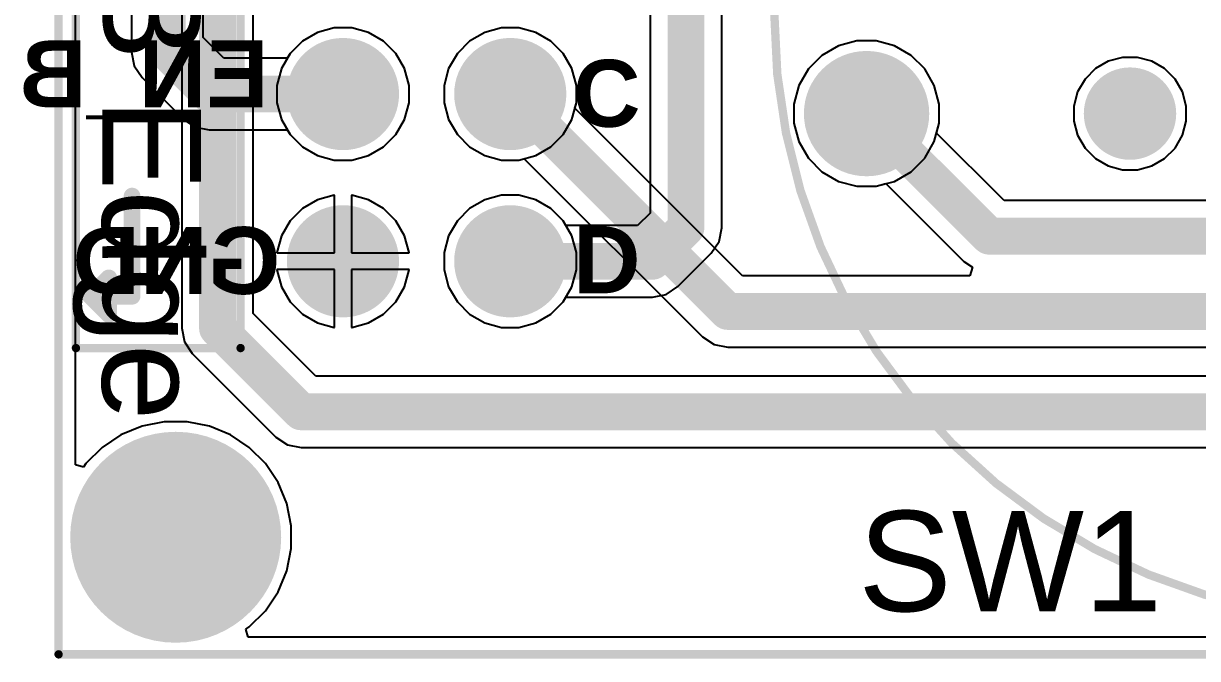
# Model space of a CAD drawing. Header units: inches. Extents: x 1.56 to 2.77, y 2.84 to 3.61.
# Drawn here: x 1.559 to 2.261, y 2.837 to 3.217 of the extents above; entities that cross this region are included whole.
import ezdxf

# ---------------------------------------------------------------- set-up
doc = ezdxf.new("R2010")
doc.units = ezdxf.units.IN
doc.header["$MEASUREMENT"] = 0
for name, color, linetype in [('Board_Outline', 216, 'Continuous'), ('Bottom Layer', 5, 'Continuous'), ('Bottom Overlay', 54, 'Continuous'), ('Bottom Solder', 6, 'Continuous'), ('Multi-Layer', 9, 'Continuous'), ('Pad Holes', 156, 'Continuous'), ('Top Layer', 1, 'Continuous'), ('Top Overlay', 2, 'Continuous'), ('Top Solder', 216, 'Continuous')]:
    doc.layers.add(name, color=color, linetype=linetype)
doc.styles.add('Arial', font='', dxfattribs={"height": 0.2})
doc.styles.add('Arial_Bold', font='', dxfattribs={"height": 0.2})
doc.styles.get('Arial').set_extended_font_data('Arial')
doc.styles.get('Arial_Bold').set_extended_font_data('Arial', bold=True)

# ---------------------------------------------------------------- blocks, each defined once
blk = doc.blocks.new('PZ254_2_04_W_8_5_1')
at = {"layer": 'Bottom Layer'}
h = blk.add_hatch(color=5, dxfattribs=at)
edge = h.paths.add_edge_path()
edge.add_arc((-0.15, 0.05), 0.02953, 0, 360)
h = blk.add_hatch(color=5, dxfattribs=at)
edge = h.paths.add_edge_path()
edge.add_arc((-0.05, 0.05), 0.02953, 0, 360)
h = blk.add_hatch(color=5, dxfattribs=at)
edge = h.paths.add_edge_path()
edge.add_arc((0.05, 0.05), 0.02953, 0, 360)
h = blk.add_hatch(color=5, dxfattribs=at)
edge = h.paths.add_edge_path()
edge.add_arc((0.15, 0.05), 0.02953, 0, 360)
blk.add_hatch(color=5, dxfattribs=at).paths.add_polyline_path([(-0.17953, -0.02047), (-0.12047, -0.02047), (-0.12047, -0.07953), (-0.17953, -0.07953)])
h = blk.add_hatch(color=5, dxfattribs=at)
edge = h.paths.add_edge_path()
edge.add_arc((-0.05, -0.05), 0.02953, 0, 360)
h = blk.add_hatch(color=5, dxfattribs=at)
edge = h.paths.add_edge_path()
edge.add_arc((0.05, -0.05), 0.02953, 0, 360)
h = blk.add_hatch(color=5, dxfattribs=at)
edge = h.paths.add_edge_path()
edge.add_arc((0.15, -0.05), 0.02953, 0, 360)
at = {"layer": 'Bottom Solder'}
h = blk.add_hatch(color=6, dxfattribs=at)
edge = h.paths.add_edge_path()
edge.add_arc((-0.15, 0.05), 0.03353, 0, 360)
h = blk.add_hatch(color=6, dxfattribs=at)
edge = h.paths.add_edge_path()
edge.add_arc((-0.05, 0.05), 0.03353, 0, 360)
h = blk.add_hatch(color=6, dxfattribs=at)
edge = h.paths.add_edge_path()
edge.add_arc((0.05, 0.05), 0.03353, 0, 360)
h = blk.add_hatch(color=6, dxfattribs=at)
edge = h.paths.add_edge_path()
edge.add_arc((0.15, 0.05), 0.03353, 0, 360)
blk.add_hatch(color=6, dxfattribs=at).paths.add_polyline_path([(-0.18353, -0.01647), (-0.11647, -0.01647), (-0.11647, -0.08353), (-0.18353, -0.08353)])
h = blk.add_hatch(color=6, dxfattribs=at)
edge = h.paths.add_edge_path()
edge.add_arc((-0.05, -0.05), 0.03353, 0, 360)
h = blk.add_hatch(color=6, dxfattribs=at)
edge = h.paths.add_edge_path()
edge.add_arc((0.05, -0.05), 0.03353, 0, 360)
h = blk.add_hatch(color=6, dxfattribs=at)
edge = h.paths.add_edge_path()
edge.add_arc((0.15, -0.05), 0.03353, 0, 360)
at = {"layer": 'Multi-Layer'}
h = blk.add_hatch(color=9, dxfattribs=at)
edge = h.paths.add_edge_path()
edge.add_arc((-0.15, 0.05), 0.02953, 0, 360)
h = blk.add_hatch(color=9, dxfattribs=at)
edge = h.paths.add_edge_path()
edge.add_arc((-0.05, 0.05), 0.02953, 0, 360)
h = blk.add_hatch(color=9, dxfattribs=at)
edge = h.paths.add_edge_path()
edge.add_arc((0.05, 0.05), 0.02953, 0, 360)
h = blk.add_hatch(color=9, dxfattribs=at)
edge = h.paths.add_edge_path()
edge.add_arc((0.15, 0.05), 0.02953, 0, 360)
blk.add_hatch(color=9, dxfattribs=at).paths.add_polyline_path([(-0.17953, -0.02047), (-0.12047, -0.02047), (-0.12047, -0.07953), (-0.17953, -0.07953)])
h = blk.add_hatch(color=9, dxfattribs=at)
edge = h.paths.add_edge_path()
edge.add_arc((-0.05, -0.05), 0.02953, 0, 360)
h = blk.add_hatch(color=9, dxfattribs=at)
edge = h.paths.add_edge_path()
edge.add_arc((0.05, -0.05), 0.02953, 0, 360)
h = blk.add_hatch(color=9, dxfattribs=at)
edge = h.paths.add_edge_path()
edge.add_arc((0.15, -0.05), 0.02953, 0, 360)
at = {"layer": 'Pad Holes'}
h = blk.add_hatch(color=7, dxfattribs=at)
edge = h.paths.add_edge_path()
edge.add_arc((-0.15, 0.05), 0.02008, 0, 360)
h = blk.add_hatch(color=7, dxfattribs=at)
edge = h.paths.add_edge_path()
edge.add_arc((-0.05, 0.05), 0.02008, 0, 360)
h = blk.add_hatch(color=7, dxfattribs=at)
edge = h.paths.add_edge_path()
edge.add_arc((0.05, 0.05), 0.02008, 0, 360)
h = blk.add_hatch(color=7, dxfattribs=at)
edge = h.paths.add_edge_path()
edge.add_arc((0.15, 0.05), 0.02008, 0, 360)
h = blk.add_hatch(color=7, dxfattribs=at)
edge = h.paths.add_edge_path()
edge.add_arc((-0.15, -0.05), 0.02008, 0, 360)
h = blk.add_hatch(color=7, dxfattribs=at)
edge = h.paths.add_edge_path()
edge.add_arc((-0.05, -0.05), 0.02008, 0, 360)
h = blk.add_hatch(color=7, dxfattribs=at)
edge = h.paths.add_edge_path()
edge.add_arc((0.05, -0.05), 0.02008, 0, 360)
h = blk.add_hatch(color=7, dxfattribs=at)
edge = h.paths.add_edge_path()
edge.add_arc((0.15, -0.05), 0.02008, 0, 360)
at = {"layer": 'Top Layer'}
h = blk.add_hatch(color=1, dxfattribs=at)
edge = h.paths.add_edge_path()
edge.add_arc((-0.15, 0.05), 0.02953, 0, 360)
h = blk.add_hatch(color=1, dxfattribs=at)
edge = h.paths.add_edge_path()
edge.add_arc((-0.05, 0.05), 0.02953, 0, 360)
h = blk.add_hatch(color=1, dxfattribs=at)
edge = h.paths.add_edge_path()
edge.add_arc((0.05, 0.05), 0.02953, 0, 360)
h = blk.add_hatch(color=1, dxfattribs=at)
edge = h.paths.add_edge_path()
edge.add_arc((0.15, 0.05), 0.02953, 0, 360)
blk.add_hatch(color=1, dxfattribs=at).paths.add_polyline_path([(-0.17953, -0.02047), (-0.12047, -0.02047), (-0.12047, -0.07953), (-0.17953, -0.07953)])
h = blk.add_hatch(color=1, dxfattribs=at)
edge = h.paths.add_edge_path()
edge.add_arc((-0.05, -0.05), 0.02953, 0, 360)
h = blk.add_hatch(color=1, dxfattribs=at)
edge = h.paths.add_edge_path()
edge.add_arc((0.05, -0.05), 0.02953, 0, 360)
h = blk.add_hatch(color=1, dxfattribs=at)
edge = h.paths.add_edge_path()
edge.add_arc((0.15, -0.05), 0.02953, 0, 360)
at = {"layer": 'Top Solder'}
h = blk.add_hatch(color=216, dxfattribs=at)
edge = h.paths.add_edge_path()
edge.add_arc((-0.15, 0.05), 0.03353, 0, 360)
h = blk.add_hatch(color=216, dxfattribs=at)
edge = h.paths.add_edge_path()
edge.add_arc((-0.05, 0.05), 0.03353, 0, 360)
h = blk.add_hatch(color=216, dxfattribs=at)
edge = h.paths.add_edge_path()
edge.add_arc((0.05, 0.05), 0.03353, 0, 360)
h = blk.add_hatch(color=216, dxfattribs=at)
edge = h.paths.add_edge_path()
edge.add_arc((0.15, 0.05), 0.03353, 0, 360)
blk.add_hatch(color=216, dxfattribs=at).paths.add_polyline_path([(-0.18353, -0.01647), (-0.11647, -0.01647), (-0.11647, -0.08353), (-0.18353, -0.08353)])
h = blk.add_hatch(color=216, dxfattribs=at)
edge = h.paths.add_edge_path()
edge.add_arc((-0.05, -0.05), 0.03353, 0, 360)
h = blk.add_hatch(color=216, dxfattribs=at)
edge = h.paths.add_edge_path()
edge.add_arc((0.05, -0.05), 0.03353, 0, 360)
h = blk.add_hatch(color=216, dxfattribs=at)
edge = h.paths.add_edge_path()
edge.add_arc((0.15, -0.05), 0.03353, 0, 360)
at = {"layer": 'Top Overlay'}
for points in [[(-0.20187, -0.20962, 0.005, 0.005, 0), (-0.20187, -0.11119, 0.005, 0.005, 0)], [(0.20188, -0.11119, 0.005, 0.005, 0), (-0.20187, -0.11119, 0.005, 0.005, 0)], [(0.20188, -0.20962, 0.005, 0.005, 0), (0.20188, -0.11119, 0.005, 0.005, 0)], [(0.17088, -0.17608, 0.01, 0.01, 0), (0.111, -0.17608, 0.01, 0.01, 0)], [(0.17088, -0.194, 0.01, 0.01, 0), (0.17088, -0.17608, 0.01, 0.01, 0)], [(0.17088, -0.19, 0.01, 0.01, 0), (0.15991, -0.19, 0.01, 0.01, 0)], [(0.17085, -0.20095, 0.01, 0.01, 0), (0.15991, -0.19, 0.01, 0.01, 0)], [(0.17085, -0.20095, 0.01, 0.01, 0), (0.1818, -0.19, 0.01, 0.01, 0)], [(0.1818, -0.19, 0.01, 0.01, 0), (0.17088, -0.19, 0.01, 0.01, 0)], [(0.20188, -0.20962, 0.005, 0.005, 0), (-0.20187, -0.20962, 0.005, 0.005, 0)]]:
    blk.add_lwpolyline(points, format="xyseb", dxfattribs=at)
for points in [[(-0.20312, -0.11119, 0.0025, 0.0025, 1), (-0.20062, -0.11119, 0.0025, 0.0025, 1)], [(-0.20312, -0.11119, 0.0025, 0.0025, 1), (-0.20062, -0.11119, 0.0025, 0.0025, 1)], [(0.20063, -0.11119, 0.0025, 0.0025, 1), (0.20313, -0.11119, 0.0025, 0.0025, 1)], [(0.20063, -0.11119, 0.0025, 0.0025, 1), (0.20313, -0.11119, 0.0025, 0.0025, 1)], [(0.1085, -0.17608, 0.005, 0.005, 1), (0.1135, -0.17608, 0.005, 0.005, 1)], [(0.16838, -0.17608, 0.005, 0.005, 1), (0.17338, -0.17608, 0.005, 0.005, 1)], [(0.16838, -0.17608, 0.005, 0.005, 1), (0.17338, -0.17608, 0.005, 0.005, 1)], [(0.15741, -0.19, 0.005, 0.005, 1), (0.16241, -0.19, 0.005, 0.005, 1)], [(0.15741, -0.19, 0.005, 0.005, 1), (0.16241, -0.19, 0.005, 0.005, 1)], [(0.16838, -0.19, 0.005, 0.005, 1), (0.17338, -0.19, 0.005, 0.005, 1)], [(0.16838, -0.19, 0.005, 0.005, 1), (0.17338, -0.19, 0.005, 0.005, 1)], [(0.16838, -0.194, 0.005, 0.005, 1), (0.17338, -0.194, 0.005, 0.005, 1)], [(0.1793, -0.19, 0.005, 0.005, 1), (0.1843, -0.19, 0.005, 0.005, 1)], [(0.1793, -0.19, 0.005, 0.005, 1), (0.1843, -0.19, 0.005, 0.005, 1)], [(0.16835, -0.20095, 0.005, 0.005, 1), (0.17335, -0.20095, 0.005, 0.005, 1)], [(0.16835, -0.20095, 0.005, 0.005, 1), (0.17335, -0.20095, 0.005, 0.005, 1)], [(-0.20312, -0.20962, 0.0025, 0.0025, 1), (-0.20062, -0.20962, 0.0025, 0.0025, 1)], [(-0.20312, -0.20962, 0.0025, 0.0025, 1), (-0.20062, -0.20962, 0.0025, 0.0025, 1)], [(0.20063, -0.20962, 0.0025, 0.0025, 1), (0.20313, -0.20962, 0.0025, 0.0025, 1)], [(0.20063, -0.20962, 0.0025, 0.0025, 1), (0.20313, -0.20962, 0.0025, 0.0025, 1)]]:
    blk.add_lwpolyline(points, format="xyseb", close=True, dxfattribs=at)
at = {"layer": 'Top Overlay', "style": 'Arial'}
blk.add_text('PCB Edge', height=0.059055, dxfattribs=at).set_placement((-0.14, -0.19388))
blk = doc.blocks.new('RKJXT1F42001_2')
at = {"layer": 'Bottom Layer'}
h = blk.add_hatch(color=5, dxfattribs=at)
edge = h.paths.add_edge_path()
edge.add_arc((-0.30709, -0.05906), 0.03346, 0, 360)
h = blk.add_hatch(color=5, dxfattribs=at)
edge = h.paths.add_edge_path()
edge.add_arc((-0.14961, -0.05906), 0.02362, 0, 360)
at = {"layer": 'Bottom Solder'}
h = blk.add_hatch(color=6, dxfattribs=at)
edge = h.paths.add_edge_path()
edge.add_arc((-0.30709, -0.05906), 0.03746, 0, 360)
h = blk.add_hatch(color=6, dxfattribs=at)
edge = h.paths.add_edge_path()
edge.add_arc((-0.14961, -0.05906), 0.02762, 0, 360)
at = {"layer": 'Multi-Layer'}
h = blk.add_hatch(color=9, dxfattribs=at)
edge = h.paths.add_edge_path()
edge.add_arc((-0.30709, -0.05906), 0.03346, 0, 360)
h = blk.add_hatch(color=9, dxfattribs=at)
edge = h.paths.add_edge_path()
edge.add_arc((-0.14961, -0.05906), 0.02362, 0, 360)
at = {"layer": 'Pad Holes'}
h = blk.add_hatch(color=7, dxfattribs=at)
edge = h.paths.add_edge_path()
edge.add_arc((-0.30709, -0.05906), 0.02362, 0, 360)
h = blk.add_hatch(color=7, dxfattribs=at)
edge = h.paths.add_edge_path()
edge.add_arc((-0.14961, -0.05906), 0.02362, 0, 360)
at = {"layer": 'Top Layer'}
h = blk.add_hatch(color=1, dxfattribs=at)
edge = h.paths.add_edge_path()
edge.add_arc((-0.30709, -0.05906), 0.03346, 0, 360)
h = blk.add_hatch(color=1, dxfattribs=at)
edge = h.paths.add_edge_path()
edge.add_arc((-0.14961, -0.05906), 0.02362, 0, 360)
at = {"layer": 'Top Solder'}
h = blk.add_hatch(color=216, dxfattribs=at)
edge = h.paths.add_edge_path()
edge.add_arc((-0.30709, -0.05906), 0.03746, 0, 360)
h = blk.add_hatch(color=216, dxfattribs=at)
edge = h.paths.add_edge_path()
edge.add_arc((-0.14961, -0.05906), 0.02762, 0, 360)
at = {"layer": 'Top Overlay'}
blk.add_lwpolyline([(0.3622, 0, 0.005, 0.005, 1), (-0.3622, 0, 0.005, 0.005, 1)], format="xyseb", close=True, dxfattribs=at)

msp = doc.modelspace()

# ---------------------------------------------------------------- hatches: boundary and pattern name
at = {"layer": 'Bottom Layer'}
h = msp.add_hatch(color=5, dxfattribs=at)
edge = h.paths.add_edge_path()
edge.add_arc((1.65, 2.91), 0.05906, 0, 360)
at = {"layer": 'Bottom Solder'}
h = msp.add_hatch(color=6, dxfattribs=at)
edge = h.paths.add_edge_path()
edge.add_arc((1.65, 2.91), 0.06306, 0, 360)
at = {"layer": 'Multi-Layer'}
h = msp.add_hatch(color=9, dxfattribs=at)
edge = h.paths.add_edge_path()
edge.add_arc((1.65, 2.91), 0.05906, 0, 360)
at = {"layer": 'Pad Holes'}
h = msp.add_hatch(color=7, dxfattribs=at)
edge = h.paths.add_edge_path()
edge.add_arc((1.65, 2.91), 0.04331, 0, 360)
at = {"layer": 'Top Layer'}
h = msp.add_hatch(color=1, dxfattribs=at)
edge = h.paths.add_edge_path()
edge.add_arc((1.65, 2.91), 0.05906, 0, 360)
at = {"layer": 'Top Solder'}
h = msp.add_hatch(color=216, dxfattribs=at)
edge = h.paths.add_edge_path()
edge.add_arc((1.65, 2.91), 0.06306, 0, 360)

# ---------------------------------------------------------------- linework, layer by layer
at = {"layer": 'Board_Outline'}
for points in [[(1.58, 2.84, 0.005, 0.005, 0), (1.58, 3.605, 0.005, 0.005, 0)], [(1.58, 2.84, 0.005, 0.005, 0), (2.765, 2.84, 0.005, 0.005, 0)]]:
    msp.add_lwpolyline(points, format="xyseb", dxfattribs=at)
msp.add_lwpolyline([(1.57875, 2.84, 0.0025, 0.0025, 1), (1.58125, 2.84, 0.0025, 0.0025, 1)], format="xyseb", close=True, dxfattribs=at)
msp.add_lwpolyline([(1.57875, 2.84, 0.0025, 0.0025, 1), (1.58125, 2.84, 0.0025, 0.0025, 1)], format="xyseb", close=True, dxfattribs=at)
at = {"layer": 'Bottom Layer'}
for p, q in [((1.5902, 2.9534), (1.5902, 3.4916)), ((1.62359, 3.4347), (1.62359, 3.2)), ((1.66641, 3.20887), (1.66641, 3.32124)), ((1.93359, 3.255), (1.93359, 3.10387)), ((1.97641, 3.095), (1.97641, 3.24613)), ((1.7448, 3.21453), (1.73474, 3.21183)), ((1.7552, 3.21453), (1.7448, 3.21453)), ((1.76526, 3.21183), (1.7552, 3.21453)), ((1.8448, 3.21453), (1.83474, 3.21183)), ((1.8552, 3.21453), (1.8448, 3.21453)), ((1.86526, 3.21183), (1.8552, 3.21453)), ((1.67887, 3.19641), (1.66641, 3.20887)), ((1.73474, 3.21183), (1.72573, 3.20663)), ((1.77427, 3.20663), (1.76526, 3.21183)), ((1.83474, 3.21183), (1.82573, 3.20663)), ((1.87427, 3.20663), (1.86526, 3.21183)), ((1.72573, 3.20663), (1.71837, 3.19927)), ((1.78163, 3.19927), (1.77427, 3.20663)), ((1.82573, 3.20663), (1.81837, 3.19927)), ((1.88163, 3.19927), (1.87427, 3.20663)), ((2.04622, 3.20381), (2.0363, 3.19809)), ((2.05727, 3.20677), (2.04622, 3.20381)), ((2.06871, 3.20677), (2.05727, 3.20677)), ((2.07977, 3.20381), (2.06871, 3.20677)), ((2.08968, 3.19809), (2.07977, 3.20381)), ((1.62359, 3.2), (1.62522, 3.19181)), ((1.71672, 3.19641), (1.67887, 3.19641)), ((1.71837, 3.19927), (1.71672, 3.19641)), ((1.78683, 3.19026), (1.78163, 3.19927)), ((1.81837, 3.19927), (1.81317, 3.19026)), ((1.88683, 3.19026), (1.88163, 3.19927)), ((2.0363, 3.19809), (2.02821, 3.19)), ((2.09777, 3.19), (2.08968, 3.19809)), ((2.20749, 3.19464), (2.19983, 3.19021)), ((2.21605, 3.19693), (2.20749, 3.19464)), ((2.2249, 3.19693), (2.21605, 3.19693)), ((2.23345, 3.19464), (2.2249, 3.19693)), ((2.24112, 3.19021), (2.23345, 3.19464)), ((1.62522, 3.19181), (1.62986, 3.18486)), ((1.78953, 3.1802), (1.78683, 3.19026)), ((1.81317, 3.19026), (1.81047, 3.1802)), ((1.88953, 3.1802), (1.88683, 3.19026)), ((2.02821, 3.19), (2.02249, 3.18008)), ((2.10349, 3.18008), (2.09777, 3.19)), ((2.19983, 3.19021), (2.19357, 3.18395)), ((2.24738, 3.18395), (2.24112, 3.19021)), ((1.62986, 3.18486), (1.65486, 3.15986)), ((1.78953, 3.1698), (1.78953, 3.1802)), ((1.81047, 3.1802), (1.81047, 3.1698)), ((1.88953, 3.1698), (1.88953, 3.1802)), ((2.02249, 3.18008), (2.01953, 3.16903)), ((2.10646, 3.16903), (2.10349, 3.18008)), ((2.19357, 3.18395), (2.18914, 3.17628)), ((2.2518, 3.17628), (2.24738, 3.18395)), ((2.18914, 3.17628), (2.18685, 3.16773)), ((2.25409, 3.16773), (2.2518, 3.17628)), ((1.78683, 3.15974), (1.78953, 3.1698)), ((1.81047, 3.1698), (1.81317, 3.15974)), ((1.88683, 3.15974), (1.88953, 3.1698)), ((2.01953, 3.16903), (2.01953, 3.15758)), ((2.10646, 3.15758), (2.10646, 3.16903)), ((2.18685, 3.16773), (2.18685, 3.15888)), ((2.25409, 3.15888), (2.25409, 3.16773)), ((1.65486, 3.15986), (1.66181, 3.15522)), ((1.78163, 3.15073), (1.78683, 3.15974)), ((1.81317, 3.15974), (1.81837, 3.15073)), ((1.88163, 3.15073), (1.88683, 3.15974)), ((2.18685, 3.15888), (2.18914, 3.15033)), ((2.2518, 3.15033), (2.25409, 3.15888)), ((1.66181, 3.15522), (1.67, 3.15359)), ((1.67, 3.15359), (1.71672, 3.15359)), ((1.71672, 3.15359), (1.71837, 3.15073)), ((2.01953, 3.15758), (2.02249, 3.14653)), ((2.10349, 3.14653), (2.10646, 3.15758)), ((1.71837, 3.15073), (1.72573, 3.14337)), ((1.77427, 3.14337), (1.78163, 3.15073)), ((1.81837, 3.15073), (1.82573, 3.14337)), ((1.87427, 3.14337), (1.88163, 3.15073)), ((2.02249, 3.14653), (2.02821, 3.13662)), ((2.09777, 3.13662), (2.10349, 3.14653)), ((2.18914, 3.15033), (2.19357, 3.14266)), ((2.24738, 3.14266), (2.2518, 3.15033)), ((1.72573, 3.14337), (1.73474, 3.13817)), ((1.73474, 3.13817), (1.7448, 3.13547)), ((1.7552, 3.13547), (1.76526, 3.13817)), ((1.76526, 3.13817), (1.77427, 3.14337)), ((1.82573, 3.14337), (1.83474, 3.13817)), ((1.83474, 3.13817), (1.8448, 3.13547)), ((1.8552, 3.13547), (1.86526, 3.13817)), ((1.86526, 3.13817), (1.87427, 3.14337)), ((2.19357, 3.14266), (2.19983, 3.1364)), ((2.24112, 3.1364), (2.24738, 3.14266)), ((1.7448, 3.13547), (1.7552, 3.13547)), ((1.8448, 3.13547), (1.8552, 3.13547)), ((2.02821, 3.13662), (2.0363, 3.12853)), ((2.08968, 3.12853), (2.09777, 3.13662)), ((2.19983, 3.1364), (2.20749, 3.13198)), ((2.20749, 3.13198), (2.21605, 3.12969)), ((2.2249, 3.12969), (2.23345, 3.13198)), ((2.23345, 3.13198), (2.24112, 3.1364)), ((2.0363, 3.12853), (2.04622, 3.1228)), ((2.07977, 3.1228), (2.08968, 3.12853)), ((2.21605, 3.12969), (2.2249, 3.12969)), ((2.04622, 3.1228), (2.05727, 3.11984)), ((2.05727, 3.11984), (2.06871, 3.11984)), ((2.06871, 3.11984), (2.07977, 3.1228)), ((1.73474, 3.11183), (1.72573, 3.10663)), ((1.7448, 3.11453), (1.73474, 3.11183)), ((1.745, 3.11453), (1.7448, 3.11453)), ((1.745, 3.08), (1.745, 3.11453)), ((1.7552, 3.11453), (1.755, 3.11453)), ((1.755, 3.11453), (1.755, 3.08)), ((1.76526, 3.11183), (1.7552, 3.11453)), ((1.77427, 3.10663), (1.76526, 3.11183)), ((1.83474, 3.11183), (1.82573, 3.10663)), ((1.8448, 3.11453), (1.83474, 3.11183)), ((1.8552, 3.11453), (1.8448, 3.11453)), ((1.86526, 3.11183), (1.8552, 3.11453)), ((1.87427, 3.10663), (1.86526, 3.11183)), ((1.72573, 3.10663), (1.71837, 3.09927)), ((1.78163, 3.09927), (1.77427, 3.10663)), ((1.82573, 3.10663), (1.81837, 3.09927)), ((1.88163, 3.09927), (1.87427, 3.10663)), ((1.93359, 3.10387), (1.92613, 3.09641)), ((1.71837, 3.09927), (1.71317, 3.09026)), ((1.78683, 3.09026), (1.78163, 3.09927)), ((1.81837, 3.09927), (1.81317, 3.09026)), ((1.88328, 3.09641), (1.88163, 3.09927)), ((1.92613, 3.09641), (1.88328, 3.09641)), ((1.71317, 3.09026), (1.71047, 3.0802)), ((1.78953, 3.0802), (1.78683, 3.09026)), ((1.81317, 3.09026), (1.81047, 3.0802)), ((1.97478, 3.08681), (1.97641, 3.095)), ((1.97014, 3.07986), (1.97478, 3.08681)), ((1.71047, 3.0802), (1.71047, 3.08)), ((1.71047, 3.08), (1.745, 3.08)), ((1.755, 3.08), (1.78953, 3.08)), ((1.78953, 3.08), (1.78953, 3.0802)), ((1.81047, 3.0802), (1.81047, 3.0698)), ((1.95014, 3.05986), (1.97014, 3.07986)), ((1.745, 3.07), (1.71047, 3.07)), ((1.71047, 3.07), (1.71047, 3.0698)), ((1.71047, 3.0698), (1.71317, 3.05974)), ((1.745, 3.03547), (1.745, 3.07)), ((1.78953, 3.07), (1.755, 3.07)), ((1.755, 3.07), (1.755, 3.03547)), ((1.78683, 3.05974), (1.78953, 3.0698)), ((1.78953, 3.0698), (1.78953, 3.07)), ((1.81047, 3.0698), (1.81317, 3.05974)), ((1.71317, 3.05974), (1.71837, 3.05073)), ((1.78163, 3.05073), (1.78683, 3.05974)), ((1.81317, 3.05974), (1.81837, 3.05073)), ((1.88163, 3.05073), (1.88328, 3.05359)), ((1.88328, 3.05359), (1.935, 3.05359)), ((1.935, 3.05359), (1.94319, 3.05522)), ((1.94319, 3.05522), (1.95014, 3.05986)), ((1.71837, 3.05073), (1.72573, 3.04337)), ((1.77427, 3.04337), (1.78163, 3.05073)), ((1.81837, 3.05073), (1.82573, 3.04337)), ((1.87427, 3.04337), (1.88163, 3.05073)), ((1.72573, 3.04337), (1.73474, 3.03817)), ((1.76526, 3.03817), (1.77427, 3.04337)), ((1.82573, 3.04337), (1.83474, 3.03817)), ((1.86526, 3.03817), (1.87427, 3.04337)), ((1.73474, 3.03817), (1.7448, 3.03547)), ((1.7448, 3.03547), (1.745, 3.03547)), ((1.755, 3.03547), (1.7552, 3.03547)), ((1.7552, 3.03547), (1.76526, 3.03817)), ((1.83474, 3.03817), (1.8448, 3.03547)), ((1.8448, 3.03547), (1.8552, 3.03547)), ((1.8552, 3.03547), (1.86526, 3.03817)), ((1.62986, 2.9764), (1.61729, 2.9712)), ((1.6432, 2.97906), (1.62986, 2.9764)), ((1.6568, 2.97906), (1.6432, 2.97906)), ((1.67014, 2.9764), (1.6568, 2.97906)), ((1.68271, 2.9712), (1.67014, 2.9764)), ((1.61729, 2.9712), (1.60598, 2.96364)), ((1.69402, 2.96364), (1.68271, 2.9712)), ((1.60598, 2.96364), (1.59636, 2.95402)), ((1.70364, 2.95402), (1.69402, 2.96364)), ((1.59498, 2.95195), (1.5902, 2.9534)), ((1.59636, 2.95402), (1.59498, 2.95195)), ((1.7112, 2.94271), (1.70364, 2.95402)), ((1.7164, 2.93014), (1.7112, 2.94271)), ((1.71906, 2.9168), (1.7164, 2.93014)), ((1.71906, 2.9032), (1.71906, 2.9168)), ((1.7164, 2.88986), (1.71906, 2.9032)), ((1.7112, 2.87729), (1.7164, 2.88986)), ((1.70364, 2.86598), (1.7112, 2.87729)), ((1.69402, 2.85636), (1.70364, 2.86598)), ((1.69195, 2.85498), (1.69402, 2.85636)), ((1.6934, 2.8502), (1.69195, 2.85498)), ((2.6516, 2.8502), (1.6934, 2.8502))]:
    msp.add_line(p, q, dxfattribs=at)
for points in [[(1.645, 3.2, 0.022, 0.022, 0), (1.645, 3.44, 0.022, 0.022, 0)], [(1.955, 3.095, 0.022, 0.022, 0), (1.955, 3.255, 0.022, 0.022, 0)], [(1.645, 3.2, 0.022, 0.022, 0), (1.67, 3.175, 0.022, 0.022, 0)], [(1.67, 3.175, 0.022, 0.022, 0), (1.75, 3.175, 0.022, 0.022, 0)], [(1.935, 3.075, 0.022, 0.022, 0), (1.955, 3.095, 0.022, 0.022, 0)], [(1.85, 3.075, 0.022, 0.022, 0), (1.935, 3.075, 0.022, 0.022, 0)]]:
    msp.add_lwpolyline(points, format="xyseb", dxfattribs=at)
for points in [[(1.6395, 3.2, 0.011, 0.011, 1), (1.6505, 3.2, 0.011, 0.011, 1)], [(1.6395, 3.2, 0.011, 0.011, 1), (1.6505, 3.2, 0.011, 0.011, 1)], [(1.6645, 3.175, 0.011, 0.011, 1), (1.6755, 3.175, 0.011, 0.011, 1)], [(1.6645, 3.175, 0.011, 0.011, 1), (1.6755, 3.175, 0.011, 0.011, 1)], [(1.7445, 3.175, 0.011, 0.011, 1), (1.7555, 3.175, 0.011, 0.011, 1)], [(1.9495, 3.095, 0.011, 0.011, 1), (1.9605, 3.095, 0.011, 0.011, 1)], [(1.9495, 3.095, 0.011, 0.011, 1), (1.9605, 3.095, 0.011, 0.011, 1)], [(1.8445, 3.075, 0.011, 0.011, 1), (1.8555, 3.075, 0.011, 0.011, 1)], [(1.9295, 3.075, 0.011, 0.011, 1), (1.9405, 3.075, 0.011, 0.011, 1)], [(1.9295, 3.075, 0.011, 0.011, 1), (1.9405, 3.075, 0.011, 0.011, 1)]]:
    msp.add_lwpolyline(points, format="xyseb", close=True, dxfattribs=at)
at = {"layer": 'Top Layer'}
for p, q in [((1.5902, 2.9534), (1.5902, 3.4916)), ((1.65359, 3.3), (1.65359, 3.035)), ((1.69641, 3.04387), (1.69641, 3.29113)), ((1.7448, 3.21453), (1.73474, 3.21183)), ((1.7552, 3.21453), (1.7448, 3.21453)), ((1.76526, 3.21183), (1.7552, 3.21453)), ((1.8448, 3.21453), (1.83474, 3.21183)), ((1.8552, 3.21453), (1.8448, 3.21453)), ((1.86526, 3.21183), (1.8552, 3.21453)), ((1.73474, 3.21183), (1.72573, 3.20663)), ((1.77427, 3.20663), (1.76526, 3.21183)), ((1.83474, 3.21183), (1.82573, 3.20663)), ((1.87427, 3.20663), (1.86526, 3.21183)), ((1.72573, 3.20663), (1.71837, 3.19927)), ((1.78163, 3.19927), (1.77427, 3.20663)), ((1.82573, 3.20663), (1.81837, 3.19927)), ((1.88163, 3.19927), (1.87427, 3.20663)), ((2.04622, 3.20381), (2.0363, 3.19809)), ((2.05727, 3.20677), (2.04622, 3.20381)), ((2.06871, 3.20677), (2.05727, 3.20677)), ((2.07977, 3.20381), (2.06871, 3.20677)), ((2.08968, 3.19809), (2.07977, 3.20381)), ((1.71837, 3.19927), (1.71317, 3.19026)), ((1.78683, 3.19026), (1.78163, 3.19927)), ((1.81837, 3.19927), (1.81317, 3.19026)), ((1.88683, 3.19026), (1.88163, 3.19927)), ((2.0363, 3.19809), (2.02821, 3.19)), ((2.09777, 3.19), (2.08968, 3.19809)), ((2.20749, 3.19464), (2.19983, 3.19021)), ((2.21605, 3.19693), (2.20749, 3.19464)), ((2.2249, 3.19693), (2.21605, 3.19693)), ((2.23345, 3.19464), (2.2249, 3.19693)), ((2.24112, 3.19021), (2.23345, 3.19464)), ((1.71317, 3.19026), (1.71047, 3.1802)), ((1.78953, 3.1802), (1.78683, 3.19026)), ((1.81317, 3.19026), (1.81047, 3.1802)), ((1.88953, 3.1802), (1.88683, 3.19026)), ((2.02821, 3.19), (2.02249, 3.18008)), ((2.10349, 3.18008), (2.09777, 3.19)), ((2.19983, 3.19021), (2.19357, 3.18395)), ((2.24738, 3.18395), (2.24112, 3.19021)), ((1.71047, 3.1802), (1.71047, 3.1698)), ((1.78953, 3.1698), (1.78953, 3.1802)), ((1.81047, 3.1802), (1.81047, 3.1698)), ((1.88953, 3.1698), (1.88953, 3.1802)), ((2.02249, 3.18008), (2.01953, 3.16903)), ((2.10646, 3.16903), (2.10349, 3.18008)), ((2.19357, 3.18395), (2.18914, 3.17628)), ((2.2518, 3.17628), (2.24738, 3.18395)), ((2.18914, 3.17628), (2.18685, 3.16773)), ((2.25409, 3.16773), (2.2518, 3.17628)), ((1.71047, 3.1698), (1.71317, 3.15974)), ((1.78683, 3.15974), (1.78953, 3.1698)), ((1.81047, 3.1698), (1.81317, 3.15974)), ((1.88867, 3.16661), (1.88953, 3.1698)), ((1.98887, 3.06641), (1.88867, 3.16661)), ((2.01953, 3.16903), (2.01953, 3.15758)), ((2.10646, 3.15758), (2.10646, 3.16903)), ((2.18685, 3.16773), (2.18685, 3.15888)), ((2.25409, 3.15888), (2.25409, 3.16773)), ((1.71317, 3.15974), (1.71837, 3.15073)), ((1.78163, 3.15073), (1.78683, 3.15974)), ((1.81317, 3.15974), (1.81837, 3.15073)), ((2.18685, 3.15888), (2.18914, 3.15033)), ((2.2518, 3.15033), (2.25409, 3.15888)), ((2.01953, 3.15758), (2.02249, 3.14653)), ((2.10488, 3.1517), (2.10646, 3.15758)), ((2.14517, 3.11141), (2.10488, 3.1517)), ((1.71837, 3.15073), (1.72573, 3.14337)), ((1.77427, 3.14337), (1.78163, 3.15073)), ((1.81837, 3.15073), (1.82573, 3.14337)), ((2.02249, 3.14653), (2.02821, 3.13662)), ((2.18914, 3.15033), (2.19357, 3.14266)), ((2.24738, 3.14266), (2.2518, 3.15033)), ((1.72573, 3.14337), (1.73474, 3.13817)), ((1.73474, 3.13817), (1.7448, 3.13547)), ((1.7552, 3.13547), (1.76526, 3.13817)), ((1.76526, 3.13817), (1.77427, 3.14337)), ((1.82573, 3.14337), (1.83474, 3.13817)), ((1.83474, 3.13817), (1.8448, 3.13547)), ((2.19357, 3.14266), (2.19983, 3.1364)), ((2.24112, 3.1364), (2.24738, 3.14266)), ((1.7448, 3.13547), (1.7552, 3.13547)), ((1.8448, 3.13547), (1.8552, 3.13547)), ((1.8552, 3.13547), (1.85839, 3.13633)), ((1.85839, 3.13633), (1.96486, 3.02986)), ((2.02821, 3.13662), (2.0363, 3.12853)), ((2.19983, 3.1364), (2.20749, 3.13198)), ((2.20749, 3.13198), (2.21605, 3.12969)), ((2.2249, 3.12969), (2.23345, 3.13198)), ((2.23345, 3.13198), (2.24112, 3.1364)), ((2.0363, 3.12853), (2.04622, 3.1228)), ((2.21605, 3.12969), (2.2249, 3.12969)), ((2.04622, 3.1228), (2.05727, 3.11984)), ((2.05727, 3.11984), (2.06871, 3.11984)), ((2.06871, 3.11984), (2.0746, 3.12142)), ((2.0746, 3.12142), (2.12116, 3.07486)), ((1.73474, 3.11183), (1.72573, 3.10663)), ((1.7448, 3.11453), (1.73474, 3.11183)), ((1.745, 3.11453), (1.7448, 3.11453)), ((1.745, 3.08), (1.745, 3.11453)), ((1.7552, 3.11453), (1.755, 3.11453)), ((1.755, 3.11453), (1.755, 3.08)), ((1.76526, 3.11183), (1.7552, 3.11453)), ((1.77427, 3.10663), (1.76526, 3.11183)), ((1.83474, 3.11183), (1.82573, 3.10663)), ((1.8448, 3.11453), (1.83474, 3.11183)), ((1.8552, 3.11453), (1.8448, 3.11453)), ((1.86526, 3.11183), (1.8552, 3.11453)), ((1.87427, 3.10663), (1.86526, 3.11183)), ((2.3397, 3.11141), (2.14517, 3.11141)), ((1.72573, 3.10663), (1.71837, 3.09927)), ((1.78163, 3.09927), (1.77427, 3.10663)), ((1.82573, 3.10663), (1.81837, 3.09927)), ((1.88163, 3.09927), (1.87427, 3.10663)), ((1.71837, 3.09927), (1.71317, 3.09026)), ((1.78683, 3.09026), (1.78163, 3.09927)), ((1.81837, 3.09927), (1.81317, 3.09026)), ((1.88683, 3.09026), (1.88163, 3.09927)), ((1.71317, 3.09026), (1.71047, 3.0802)), ((1.78953, 3.0802), (1.78683, 3.09026)), ((1.81317, 3.09026), (1.81047, 3.0802)), ((1.88953, 3.0802), (1.88683, 3.09026)), ((1.71047, 3.0802), (1.71047, 3.08)), ((1.71047, 3.08), (1.745, 3.08)), ((1.755, 3.08), (1.78953, 3.08)), ((1.78953, 3.08), (1.78953, 3.0802)), ((1.81047, 3.0802), (1.81047, 3.0698)), ((1.88953, 3.0698), (1.88953, 3.0802)), ((2.12116, 3.07486), (2.12632, 3.07141)), ((1.745, 3.07), (1.71047, 3.07)), ((1.71047, 3.07), (1.71047, 3.0698)), ((1.71047, 3.0698), (1.71317, 3.05974)), ((1.745, 3.03547), (1.745, 3.07)), ((1.78953, 3.07), (1.755, 3.07)), ((1.755, 3.07), (1.755, 3.03547)), ((1.78683, 3.05974), (1.78953, 3.0698)), ((1.78953, 3.0698), (1.78953, 3.07)), ((1.81047, 3.0698), (1.81317, 3.05974)), ((1.88683, 3.05974), (1.88953, 3.0698)), ((2.12632, 3.07141), (2.1248, 3.06641)), ((2.1248, 3.06641), (1.98887, 3.06641)), ((1.71317, 3.05974), (1.71837, 3.05073)), ((1.78163, 3.05073), (1.78683, 3.05974)), ((1.81317, 3.05974), (1.81837, 3.05073)), ((1.88163, 3.05073), (1.88683, 3.05974)), ((1.71837, 3.05073), (1.72573, 3.04337)), ((1.77427, 3.04337), (1.78163, 3.05073)), ((1.81837, 3.05073), (1.82573, 3.04337)), ((1.87427, 3.04337), (1.88163, 3.05073)), ((1.73387, 3.00641), (1.69641, 3.04387)), ((1.72573, 3.04337), (1.73474, 3.03817)), ((1.76526, 3.03817), (1.77427, 3.04337)), ((1.82573, 3.04337), (1.83474, 3.03817)), ((1.86526, 3.03817), (1.87427, 3.04337)), ((1.65359, 3.035), (1.65522, 3.02681)), ((1.73474, 3.03817), (1.7448, 3.03547)), ((1.7448, 3.03547), (1.745, 3.03547)), ((1.755, 3.03547), (1.7552, 3.03547)), ((1.7552, 3.03547), (1.76526, 3.03817)), ((1.83474, 3.03817), (1.8448, 3.03547)), ((1.8448, 3.03547), (1.8552, 3.03547)), ((1.8552, 3.03547), (1.86526, 3.03817)), ((1.65522, 3.02681), (1.65986, 3.01986)), ((1.96486, 3.02986), (1.97181, 3.02522)), ((1.97181, 3.02522), (1.98, 3.02359)), ((1.65986, 3.01986), (1.70986, 2.96986)), ((1.98, 3.02359), (2.42827, 3.02359)), ((2.37201, 3.00641), (1.73387, 3.00641)), ((1.62986, 2.9764), (1.61729, 2.9712)), ((1.6432, 2.97906), (1.62986, 2.9764)), ((1.6568, 2.97906), (1.6432, 2.97906)), ((1.67014, 2.9764), (1.6568, 2.97906)), ((1.68271, 2.9712), (1.67014, 2.9764)), ((1.61729, 2.9712), (1.60598, 2.96364)), ((1.69402, 2.96364), (1.68271, 2.9712)), ((1.70986, 2.96986), (1.71681, 2.96522)), ((1.60598, 2.96364), (1.59636, 2.95402)), ((1.70364, 2.95402), (1.69402, 2.96364)), ((1.71681, 2.96522), (1.725, 2.96359)), ((1.725, 2.96359), (2.30494, 2.96359)), ((1.59498, 2.95195), (1.5902, 2.9534)), ((1.59636, 2.95402), (1.59498, 2.95195)), ((1.7112, 2.94271), (1.70364, 2.95402)), ((1.7164, 2.93014), (1.7112, 2.94271)), ((1.71906, 2.9168), (1.7164, 2.93014)), ((1.71906, 2.9032), (1.71906, 2.9168)), ((1.7164, 2.88986), (1.71906, 2.9032)), ((1.7112, 2.87729), (1.7164, 2.88986)), ((1.70364, 2.86598), (1.7112, 2.87729)), ((1.69402, 2.85636), (1.70364, 2.86598)), ((1.69195, 2.85498), (1.69402, 2.85636)), ((1.6934, 2.8502), (1.69195, 2.85498)), ((2.6516, 2.8502), (1.6934, 2.8502))]:
    msp.add_line(p, q, dxfattribs=at)
for points in [[(1.675, 3.035, 0.022, 0.022, 0), (1.675, 3.3, 0.022, 0.022, 0)], [(1.85, 3.175, 0.022, 0.022, 0), (1.98, 3.045, 0.022, 0.022, 0)], [(2.06299, 3.16331, 0.022, 0.022, 0), (2.1363, 3.09, 0.022, 0.022, 0)], [(2.1363, 3.09, 0.022, 0.022, 0), (2.345, 3.09, 0.022, 0.022, 0)], [(1.98, 3.045, 0.022, 0.022, 0), (2.42827, 3.045, 0.022, 0.022, 0)], [(1.675, 3.035, 0.022, 0.022, 0), (1.725, 2.985, 0.022, 0.022, 0)], [(1.725, 2.985, 0.022, 0.022, 0), (2.37201, 2.985, 0.022, 0.022, 0)]]:
    msp.add_lwpolyline(points, format="xyseb", dxfattribs=at)
for points in [[(1.8445, 3.175, 0.011, 0.011, 1), (1.8555, 3.175, 0.011, 0.011, 1)], [(2.05749, 3.16331, 0.011, 0.011, 1), (2.06849, 3.16331, 0.011, 0.011, 1)], [(2.1308, 3.09, 0.011, 0.011, 1), (2.1418, 3.09, 0.011, 0.011, 1)], [(2.1308, 3.09, 0.011, 0.011, 1), (2.1418, 3.09, 0.011, 0.011, 1)], [(1.9745, 3.045, 0.011, 0.011, 1), (1.9855, 3.045, 0.011, 0.011, 1)], [(1.9745, 3.045, 0.011, 0.011, 1), (1.9855, 3.045, 0.011, 0.011, 1)], [(1.6695, 3.035, 0.011, 0.011, 1), (1.6805, 3.035, 0.011, 0.011, 1)], [(1.6695, 3.035, 0.011, 0.011, 1), (1.6805, 3.035, 0.011, 0.011, 1)], [(1.7195, 2.985, 0.011, 0.011, 1), (1.7305, 2.985, 0.011, 0.011, 1)], [(1.7195, 2.985, 0.011, 0.011, 1), (1.7305, 2.985, 0.011, 0.011, 1)]]:
    msp.add_lwpolyline(points, format="xyseb", close=True, dxfattribs=at)

# ---------------------------------------------------------------- block references
msp.add_blockref('RKJXT1F42001_2', (2.37008, 3.22236))
at = {"rotation": 270}
msp.add_blockref('PZ254_2_04_W_8_5_1', (1.8, 3.225), dxfattribs=at)

# ---------------------------------------------------------------- texts
at = {"layer": 'Bottom Overlay', "style": 'Arial_Bold', "text_generation_flag": 2}
for s, p in [('EN_B', (1.70551, 3.16706)), ('GND', (1.7125, 3.05547))]:
    msp.add_text(s, height=0.04, rotation=360, dxfattribs=at).set_placement(p)
at = {"layer": 'Top Overlay', "style": 'Arial_Bold'}
for s, p in [('C', (1.8875, 3.15543)), ('D', (1.8875, 3.0559))]:
    msp.add_text(s, height=0.04, rotation=360, dxfattribs=at).set_placement(p)
at = {"layer": 'Top Overlay', "style": 'Arial'}
msp.add_text('SW1', height=0.06, dxfattribs=at).set_placement((2.05799, 2.86578))

doc.saveas('drawing.dxf')
